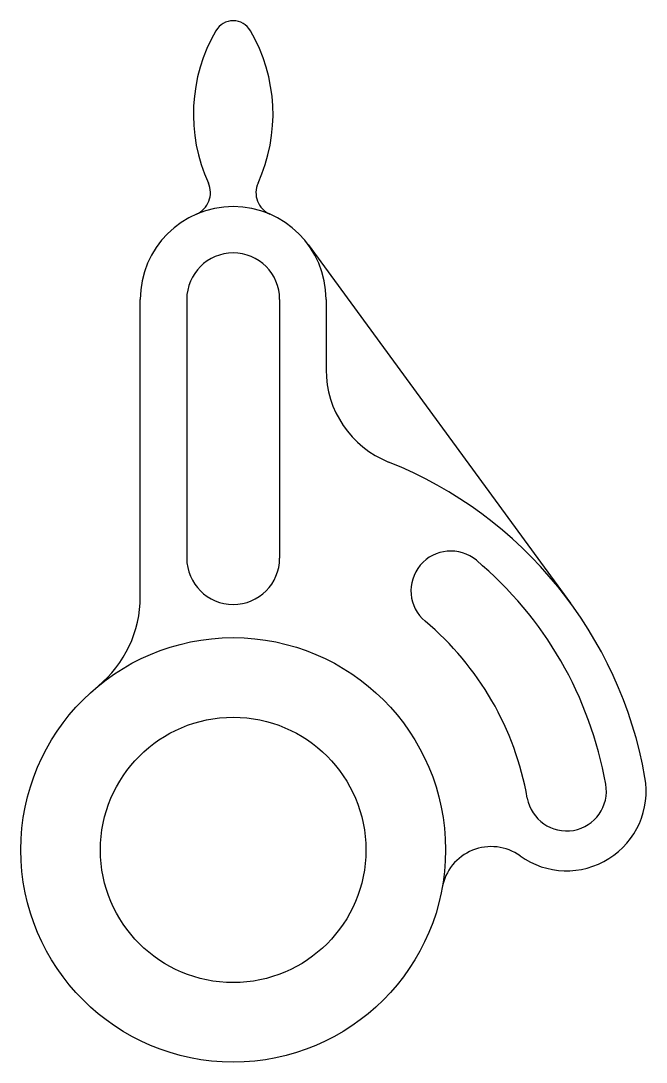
# Model space of a CAD drawing. Header units: millimetres. Extents: x 5 to 194, y 41 to 355.
import ezdxf

# ---------------------------------------------------------------- set-up
doc = ezdxf.new("R2010")
doc.units = ezdxf.units.MM

msp = doc.modelspace()

# ---------------------------------------------------------------- linework, layer by layer
for p, q in [((92, 287.68), (171.1, 179.53)), ((41.4, 181.51), (41.4, 271.15)), ((55.4, 271.15), (55.4, 193.15)), ((83.4, 271.15), (83.4, 193.15)), ((97.4, 271.15), (97.4, 249.96))]:
    msp.add_line(p, q)
for radius in [64, 40]:
    msp.add_circle((69.4, 105.15), radius)
for centre, radius, start, end in [((69.4, 349.15), 6, 90, 149.7274), ((69.4, 349.15), 6, 30.2726, 90), ((107.4, 326.97), 50, 149.7274, 204.5425), ((31.4, 326.97), 50, 335.4575, 30.2726), ((55.55, 303.29), 7, 293.311, 24.5425), ((83.26, 303.29), 7, 155.4575, 246.689), ((69.4, 271.15), 28, 0, 180), ((69.4, 271.15), 14, 0, 180), ((127.4, 249.96), 30, 180, 248.1736), ((69.4, 105.15), 126, 10, 68.1736), ((134.97, 183.28), 12, 50, 230), ((69.4, 193.15), 14, 180, 0), ((69.4, 105.15), 114, 10, 50), ((6.4, 181.51), 35, 309.5212, 0), ((69.4, 105.15), 90, 10, 50), ((169.86, 122.86), 24, 234.4035, 10), ((169.86, 122.86), 12, 190, 10), ((147.15, 91.15), 15, 54.4035, 169.7922)]:
    msp.add_arc(centre, radius, start, end)

doc.saveas('drawing.dxf')
